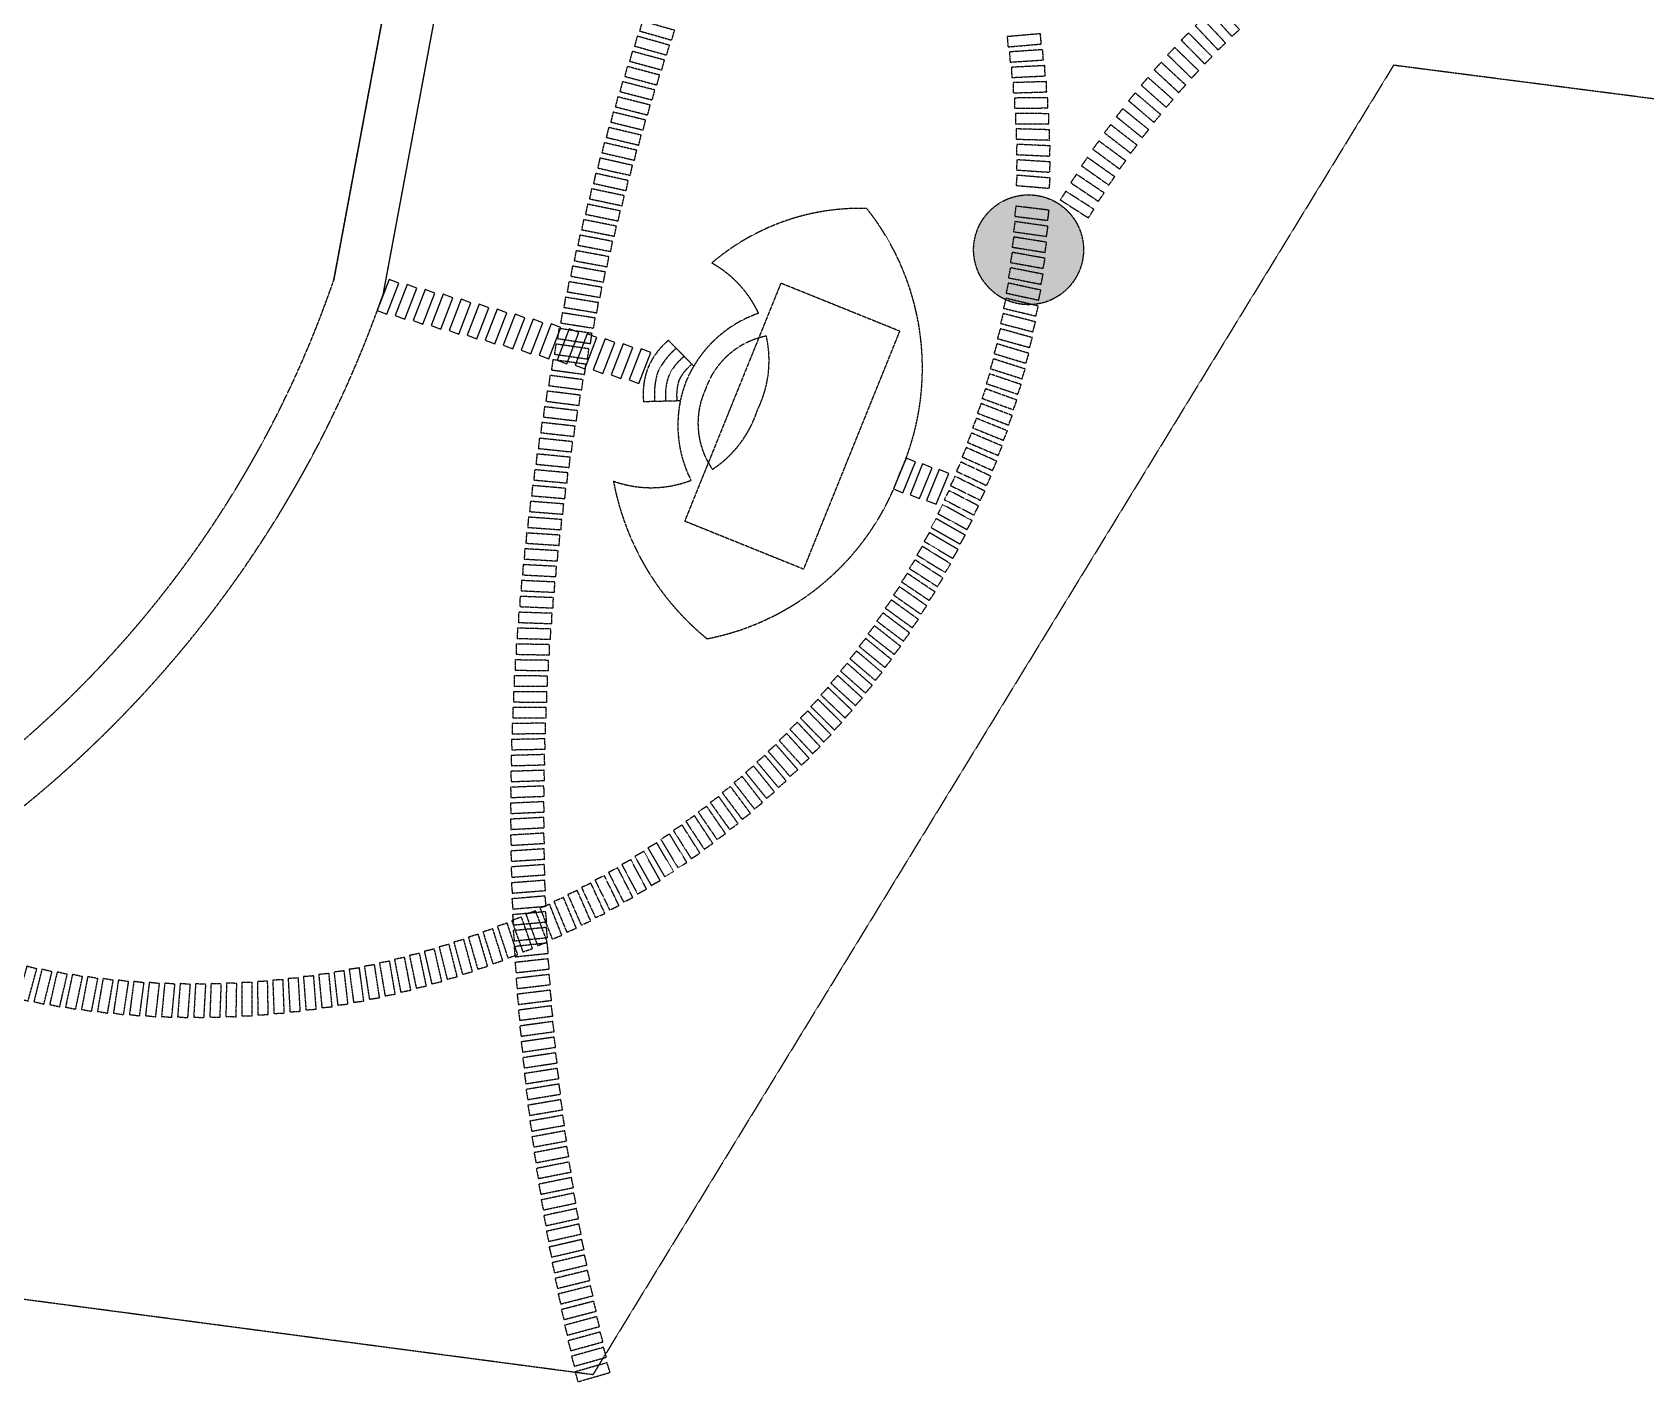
# Model space of a CAD drawing. Header units: millimetres. Extents: x -480992 to 10416, y 1879 to 324881.
# Drawn here: x -348698 to -285819, y 153227 to 205842 of the extents above; entities that cross this region are included whole.
import ezdxf

# ---------------------------------------------------------------- set-up
doc = ezdxf.new("R2010")
doc.units = ezdxf.units.MM
doc.linetypes.add('ACAD_ISO02W100', pattern=[15, 12, -3])
doc.layers.add('дорожки1', color=254, linetype='Continuous', transparency=0.5)

# ---------------------------------------------------------------- blocks, each defined once
blk = doc.blocks.new('*U149')
blk.add_lwpolyline([(579.0716384772551, 640.4551155963998), (180.9640465439237, 679.3182761089993), (54.65877487804404, -614.5313976743846), (452.7663668113677, -653.3945581869559)], close=True)
blk = doc.blocks.new('*U151')
at = {"color": 0, "linetype": 'ByBlock', "lineweight": -2, "transparency": 16777216, "rotation": 164.6265076254492}
for p in [(220768.1004472198, 195454.7299042862), (221469.8063295164, 195261.7971295507), (222171.512211813, 195068.8643548152), (222873.2180941096, 194875.9315800797), (223574.9239764062, 194682.9988053441), (224276.6298587028, 194490.0660306086), (224978.3357409994, 194297.1332558731), (225680.041623296, 194104.2004811376), (226381.7475055926, 193911.267706402), (227083.4533878893, 193718.3349316665), (227785.1592701859, 193525.4021569309), (228486.8651524825, 193332.4693821954), (229188.5710347791, 193139.5366074599), (229890.2769170757, 192946.6038327244), (230591.9827993723, 192753.6710579888)]:
    blk.add_blockref('*U149', p, dxfattribs=at)
blk = doc.blocks.new('*U152')
blk.add_lwpolyline([(-35.63139838060317, -649.0226524932835), (363.7671569998905, -670.9496668813667), (435.0299537611519, 627.0956381052193), (35.63139838065817, 649.0226524933025)], close=True)
blk = doc.blocks.new('*U153')
at = {"color": 0, "linetype": 'ByBlock', "lineweight": -2, "transparency": 16777216, "rotation": 340.9158824028783}
for p in [(240405.8827282641, 188638.1652877371), (241052.7043820137, 188414.3839877347), (241699.5260357634, 188190.6026877322)]:
    blk.add_blockref('*U152', p, dxfattribs=at)

msp = doc.modelspace()

# ---------------------------------------------------------------- hatches: boundary and pattern name
at = {"layer": 'дорожки1', "linetype": 'ACAD_ISO02W100', "lineweight": 25, "transparency": 33554687}
h = msp.add_hatch(color=0, dxfattribs=at)
h.dxf.hatch_style = 1
edge = h.paths.add_edge_path()
edge.add_arc((-309870.9991566832, 197362.217530898), 2141.545085760798, 0, 360)
h = msp.add_hatch(color=0, dxfattribs=at)
h.dxf.hatch_style = 1
edge = h.paths.add_edge_path()
edge.add_arc((-327579.6930579239, 193620.6337737404), 2141.545085760798, -3.503594241155759e-15, 360)
h = msp.add_hatch(color=0, dxfattribs=at)
h.dxf.hatch_style = 1
edge = h.paths.add_edge_path()
edge.add_arc((-329419.1152988852, 170730.5159521626), 2141.545085760798, -3.503594241155759e-15, 360)

# ---------------------------------------------------------------- linework, layer by layer
at = {"color": 0, "linetype": 'ACAD_ISO02W100', "lineweight": 25, "transparency": 33554687}
for p, q in [((-332494.2757214771, 220111.4850017808), (-336950.764017059, 196171.8538385537)), ((-330581.9255640877, 219520.3544210652), (-335035.9134222707, 195594.1552574523))]:
    msp.add_line(p, q, dxfattribs=at)
msp.add_lwpolyline([(-364634.3533058392, 259065.6022832803), (-328095.8771940576, 223250.5411011612), (-329277.5692289616, 222063.513129922, 0.142342724343049), (-330568.4943990331, 219589.773046437), (-335035.9134222704, 195594.1552574524, -0.2472703571882783), (-365566.8720959042, 167191.1926124067, -0.1138625375755492), (-384106.4696959476, 165962.5423022232), (-392085.3187400321, 167100.9941611609, -0.386377838707484), (-389073.9198599729, 168691.5726348066), (-383823.9634892382, 167942.4893326183, 0.1144027551053539), (-366089.7057639144, 169121.6446205112, 0.0910520169971462), (-352162.9425132146, 175782.0569771849, 0.1565550927040515), (-336945.0516917157, 196190.1343411011), (-332503.5346136299, 220061.7217228834, 0.1862856895026466), (-334668.3953626818, 226998.6395798782), (-365937.3059049434, 257747.8939093408, 0.3647559217295169), (-365937.3059049434, 257747.8939093408), (-364634.3533058392, 259065.6022832803)], format="xyb", dxfattribs=at)
for points in [[(-301948.3706534987, 205680.9044448309), (-301651.0885494462, 205948.5298371429), (-302520.8710744601, 206914.6966753134), (-302818.1531785126, 206647.0712830014)], [(-324919.1976275435, 206277.7569705398), (-325029.9594238452, 205893.3979918753), (-323780.7927431855, 205533.4221538948), (-323670.0309468838, 205917.7811325593)], [(-302484.5762790677, 205150.9864015873), (-302193.3240342176, 205425.1617649405), (-303084.3939651155, 206371.7315607029), (-303375.6462099655, 206097.5561973497)], [(-325118.6103195493, 205689.3739199449), (-325226.8648254955, 205304.3012489563), (-323975.3786447823, 204952.4741046312), (-323867.1241388361, 205337.5467756199)], [(-309409.9296151923, 205783.2695834292), (-310705.1073274775, 205671.4004920789), (-310670.6860686005, 205272.8842729142), (-309375.5083563153, 205384.7533642646)], [(-303008.8553257433, 204609.2659140074), (-302723.7772215843, 204889.8554265147), (-303635.693137233, 205816.3592650317), (-303920.7712413921, 205535.7697525244)], [(-325314.1841761431, 205099.7037557198), (-325419.9267937173, 204713.9337480357), (-324166.174268744, 204370.2702409198), (-324060.4316511698, 204756.0402486038)], [(-309320.5681703195, 205162.5437208249), (-310617.6226176706, 205075.0808109327), (-310590.7109530884, 204675.9871348247), (-309293.6565057373, 204763.4500447169)], [(-303520.9480744592, 204056.0113413561), (-303242.1853339135, 204342.8760036683), (-304174.495486428, 205248.8549104418), (-304453.2582269737, 204961.9902481296)], [(-325505.9108904944, 204508.7715235947), (-325609.1371283702, 204122.3205644627), (-324353.1715111914, 203786.8352913663), (-324249.9452733155, 204173.2862504983)], [(-309242.909949998, 204540.2453477335), (-310541.3812661139, 204477.2196289807), (-310521.9887372669, 204077.6899932528), (-309223.517421151, 204140.7157120056)], [(-304020.6008430365, 203491.4967566907), (-303748.2915605012, 203784.4944608542), (-304700.5340990326, 204669.4996290941), (-304972.843381568, 204376.5019249305)], [(-325693.7823191768, 203916.6023229053), (-325794.4877929091, 203529.4868264958), (-324536.3624295784, 203202.1940368657), (-324435.656955846, 203589.3095332752)], [(-309176.9824876892, 203916.5950979546), (-310476.4103039227, 203878.0289158983), (-310464.5437863669, 203478.2049724418), (-309165.1159701334, 203516.7711544982)], [(-304507.5661118547, 202916.0018110901), (-304241.8451847917, 203214.9874109453), (-305213.5483843208, 204078.5804239003), (-305479.2693113839, 203779.5948240452)], [(-325877.7904825139, 203323.2213055264), (-325975.9709147248, 202935.4577142354), (-324715.7392430291, 202616.37130955), (-324617.5588108182, 203004.134900841)], [(-309122.8091577535, 203291.8140845913), (-310422.7327663339, 203277.7211127417), (-310418.3964673032, 202877.744617794), (-309118.4728587229, 202891.8375896435)], [(-304981.6026464683, 202329.8115951205), (-304722.6017085783, 202634.6369782042), (-305713.2842036003, 203476.3900263468), (-305972.2851414903, 203171.5646432631)], [(-326057.9275649179, 202728.6536748036), (-326153.5787854785, 202340.2584585544), (-324891.2943326685, 202029.3919917327), (-324795.643112108, 202417.787207982)], [(-309080.4091671634, 202666.1238216547), (-310380.3676845379, 202676.5090566279), (-310383.5631414527, 202276.5218205127), (-309083.6046240782, 202266.1365855395)], [(-305442.4756171104, 201733.2164976059), (-305190.3229731241, 202043.7306585241), (-306199.4939961083, 202863.2267514795), (-306451.6466400946, 202552.7125905613)], [(-326234.1859152222, 202132.9246844831), (-326327.3038614294, 201743.9143400266), (-325063.0202419458, 201441.2810148532), (-324969.9022957386, 201830.2913593097)], [(-309049.797548693, 202039.7461455276), (-310349.3300789325, 202074.6059052733), (-310360.0561588542, 201674.7497421227), (-309060.5236286147, 201639.8899823771)], [(-305889.9567150231, 201126.5120617742), (-305644.777277141, 201442.5611770077), (-306671.9369016495, 202239.3943501246), (-306917.1163395316, 201923.3452348911)], [(-326406.5580470055, 201536.0596376385), (-326497.1387637552, 201146.4506878528), (-325230.9096769516, 200852.0633584164), (-325140.328960202, 201241.6723082021)], [(-309030.9851555891, 201412.9031363129), (-310329.6309537964, 201472.2250614203), (-310347.8838538295, 201072.6417388949), (-309049.2380556221, 201013.3198137876)], [(-306323.8242655584, 200509.9988388508), (-306085.7394915713, 200831.4263429563), (-307130.3788799142, 201605.2018584145), (-307368.4636539013, 201283.774354309)], [(-326575.0366389108, 200938.0838855967), (-326663.0762788653, 200547.8928787851), (-325394.9555067274, 200261.764048933), (-325306.9158667729, 200651.9550557446)], [(-309023.9786577225, 200785.8170390955), (-310321.2772933886, 200869.5800971751), (-310347.0505420285, 200470.4112862009), (-309049.7519063624, 200386.6482281213)], [(-306743.8633379921, 199883.9822391699), (-306512.991171113, 200210.6289023407), (-307574.5928264176, 200960.9634446978), (-307805.4649932968, 200634.3167815271)], [(-326739.6145349552, 200339.0228268608), (-326825.109358707, 199948.2663360488), (-325555.1507635682, 199670.4081588556), (-325469.6559398165, 200061.1646496676)], [(-309028.7805392235, 200158.7101851466), (-310324.2720594711, 200266.8846782873), (-310357.556518899, 199868.2719028265), (-309062.0649986514, 199760.0974096858)], [(-307149.8658519964, 199248.7723808796), (-306926.3206624335, 199580.4763878245), (-308004.3586850042, 200306.9982539041), (-308227.9038745672, 199975.2942469592)], [(-326900.2847448353, 199738.9019060312), (-326983.2311210657, 199347.596528263), (-325711.4886433192, 199078.0208055146), (-325628.5422670889, 199469.3261832827)], [(-307541.6306807196, 198604.6839363145), (-307325.5232090191, 198941.2809664191), (-308419.4635568589, 199643.6302494457), (-308635.5710285595, 199307.0332193411)], [(-327057.0404442227, 199137.7466127251), (-327137.4348498559, 198745.9089683583), (-325863.962505664, 198484.6271500504), (-325783.5681000307, 198876.4647944171)], [(-309073.7984443465, 198905.3234901051), (-310364.2986008003, 199062.1971532632), (-310412.5674202336, 198665.1201820466), (-309122.0672637798, 198508.2465188886)], [(-327209.8749750545, 198535.582480494), (-327287.7139954077, 198143.2292124938), (-326012.5658744071, 197890.2523963456), (-325934.7268540537, 198282.6056643458)], [(-309113.9985070215, 198279.4880330586), (-310401.3161847711, 198460.6321650456), (-310457.0528407671, 198064.5344180457), (-309169.7351630174, 197883.3902860587)], [(-327358.7818458161, 197932.4350857385), (-327434.0621747444, 197539.5828589707), (-326157.2924377489, 197294.9217899539), (-326082.0121088207, 197687.7740167217)], [(-309165.9750328285, 197654.5204298177), (-310449.6538177119, 197859.8708065895), (-310512.8385490263, 197464.8927189331), (-309229.1597641429, 197259.5423421613)], [(-327503.7547318172, 197328.330046623), (-327576.4731718535, 196934.9955471461), (-326298.1360485538, 196698.660617028), (-326225.4176085175, 197091.9951165049)], [(-309229.709593665, 197030.6422605485), (-310509.2943616773, 197260.1260758184), (-310579.9047663757, 196866.4076856607), (-309300.3199983634, 196636.9238703908)], [(-327644.7874754595, 196723.2930219864), (-327714.9409379511, 196329.4929563434), (-326435.0907246112, 196101.4942032459), (-326364.9372621197, 196495.2942688889)], [(-309305.179592656, 196408.074719162), (-310580.2166713125, 196661.6106102135), (-310658.2277147129, 196269.2915090884), (-309383.1906360565, 196015.755618037)], [(-327781.8740864993, 196117.3497102535), (-327849.4595917385, 195723.1008047616), (-326568.1506488897, 195503.4479127345), (-326500.5651436506, 195897.6968182265)], [(-309392.358272167, 195787.0385348906), (-310662.3956013507, 196064.5366114244), (-310747.7796248996, 195673.7558947525), (-309477.7422957158, 195396.2578182187)], [(-327915.0087423014, 195510.5258483423), (-327980.0234196522, 195115.8448483829), (-326697.3101697841, 194904.547146993), (-326632.2954924333, 195299.2281469524)], [(-309491.2147232897, 195167.753894029), (-310755.8020155281, 195469.1157700334), (-310848.5287466064, 195080.0119878062), (-309583.9414543679, 194778.6501118017)], [(-328169.3997371708, 194294.3396075662), (-328229.2645837289, 193898.8447275151), (-326943.906223563, 193704.2839762016), (-326884.041377005, 194099.7788562526)], [(-328044.1857880864, 194902.8472105713), (-328106.6268761063, 194507.7508798784), (-326822.5638013547, 194304.8173438141), (-326760.1227133349, 194699.9136745069)], [(-309601.713896801, 194550.440361868), (-310860.4027969142, 194875.5591905014), (-310960.4393595706, 194488.2702981589), (-309701.7504594574, 194163.1514695255)], [(-328290.6452712005, 193685.0288851607), (-328347.9313335892, 193289.1522540545), (-327061.332282494, 193102.9725512914), (-327004.0462201053, 193498.8491823977)], [(-309857.4795885474, 193322.6013129637), (-311103.0351621113, 193694.8798554072), (-311217.58240594, 193311.6319866183), (-309972.0268323761, 192939.3534441749)], [(-309723.81661559, 193935.3168048488), (-310976.1608596527, 194284.0773163216), (-311083.4717862598, 193898.7406258407), (-309831.127542197, 193549.9801143679)], [(-328407.9172403762, 193074.9409233012), (-328462.6220854195, 192678.6993556575), (-327174.8369905773, 192500.9086092667), (-327120.132145534, 192897.1501769105)], [(-310002.6554259147, 192712.5111224342), (-311240.9807214316, 193108.1757057406), (-311362.7236701413, 192727.1525378893), (-310124.3983746244, 192331.4879545829)], [(-328521.2106636724, 192464.1016349462), (-328573.3319678294, 192067.5119607828), (-327284.4155267986, 191898.1177222727), (-327232.2942226416, 192294.707396436)], [(-310159.2926560863, 192105.2625386895), (-311389.9486294787, 192524.1728813088), (-311518.8441195154, 192145.5095048803), (-310288.188146123, 191726.5991622611)], [(-328630.520729049, 191852.5369649662), (-328680.0562785123, 191455.6160290868), (-327390.0632369043, 191294.6254933311), (-327340.527687441, 191691.5464292105)], [(-310327.3357438577, 191501.0708596771), (-311549.8860701808, 191943.0784383532), (-311685.8884020812, 191566.9091071768), (-310463.338075758, 191124.9015285007)], [(-328735.8427936555, 191240.272889042), (-328782.7904844455, 190843.0375503201), (-327491.7756335993, 190690.4575552527), (-327444.8279428093, 191087.6928939745)], [(-310506.7251101163, 190900.1502995287), (-311720.7363382551, 191365.0984019582), (-311863.7972928488, 190991.5564856077), (-310649.78606471, 190526.6083831783)], [(-328837.1723840281, 190627.3354125608), (-328881.5302220822, 190229.8025432239), (-327589.5483967375, 190085.6395695481), (-327545.1905586834, 190483.1724388849)], [(-310697.3971529643, 190302.7139126122), (-311902.4388593124, 190790.4376930057), (-312052.5077148181, 190419.655629514), (-310847.4660084699, 189931.9318491204)], [(-328934.5051962801, 190013.7505695118), (-328976.2712975376, 189615.9370544249), (-327683.3773735053, 189480.1972253383), (-327641.6112722479, 189878.0107404252)], [(-310899.2842702687, 189708.9735179933), (-312094.9292113337, 190219.3000555216), (-312251.9527613424, 189851.4093044247), (-311056.3078202774, 189341.0827668964)], [(-329027.8370962847, 189399.5444213809), (-329067.0096867664, 189001.4671573291), (-327773.258578598, 188874.1562382636), (-327734.0859881164, 189272.2335023155)], [(-311112.3148836299, 189119.1396243363), (-312298.1391475108, 189651.8879844382), (-312462.0617198498, 189287.0189801672), (-311276.2374559689, 188754.2706200652)], [(-329117.1641198499, 188784.743056043), (-329153.7415357339, 188386.4189510139), (-327859.1881943893, 188267.5423493908), (-327822.6107785053, 188665.86645442)], [(-311336.4134637588, 188533.4213552684), (-312511.9966204428, 189088.4026538009), (-312682.7600969143, 188726.6847594366), (-311507.1769402303, 188171.7034609041)], [(-329202.4824728876, 188169.3725866547), (-329236.4631605799, 187770.8185591202), (-327941.1625710928, 187660.3813241204), (-327907.1818834005, 188058.9353516549)], [(-311571.5005572559, 187952.0263752361), (-312736.4258076804, 188529.0438454426), (-312913.969644667, 188170.6053068504), (-311749.0443942425, 187593.5878366439)], [(-329283.7885315747, 187553.4591505445), (-329315.1710477748, 187154.6921287423), (-328019.1782269179, 187052.6989510918), (-327987.7957107177, 187451.4659728939)], [(-312074.3030206058, 186803.0292029428), (-313216.677322658, 187423.4975373572), (-313407.5906563239, 187071.9977521104), (-312265.2163542717, 186451.529417696)], [(-311817.4928147814, 187375.1608158782), (-312971.3471386086, 187974.0098781512), (-313155.6083885387, 187618.9777785121), (-312001.7540647115, 187020.1287162391)], [(-329361.0788425065, 186937.0289081031), (-329389.8618542693, 186538.0658293178), (-328093.231848217, 186444.5210410885), (-328064.4488364541, 186843.4841198739)], [(-312341.8401235328, 186235.8343837729), (-313472.3293788352, 186877.7020053631), (-313669.8271085552, 186529.8591575778), (-312539.3378532528, 185887.9915359876)], [(-329434.3501228439, 186320.108041672), (-329460.5324076358, 185920.9658515153), (-328163.3202896266, 185835.8734259414), (-328137.1380048346, 186235.0156160982)], [(-312620.0092691802, 185673.7774553881), (-313738.2126665617, 186336.8167921432), (-313942.2247701786, 185992.7542083335), (-312824.0213727972, 185329.7148715784)], [(-329503.5992604526, 185702.7227544318), (-329527.1797062038, 185303.4184061231), (-328229.4405742008, 185226.7819574318), (-328205.8601284496, 185626.0863057405)], [(-312908.7118336114, 185117.0576931858), (-314014.2329178102, 185801.0336667343), (-314224.6870635175, 185460.8733331347), (-313119.1659793186, 184776.8973595861)], [(-329568.8233140355, 185084.8992692885), (-329589.8009191868, 184685.4497229349), (-328291.5898935375, 184617.2725061931), (-328270.6122883862, 185016.7220525467)], [(-313207.8454583007, 184565.8724802892), (-314300.2922705272, 185270.5425892453), (-314517.1138425136, 184934.4051085603), (-313424.6670302872, 184229.7349996041)], [(-329630.0195132571, 184466.6638277607), (-329648.393386803, 184067.0860496362), (-328349.7656078984, 184007.3709606121), (-328331.3917343525, 184406.9487387366)], [(-313517.3040864258, 184020.4172375656), (-314596.2893033291, 184745.5316435073), (-314819.4014282342, 184413.5361921525), (-313740.4162113309, 183688.4217862108)], [(-329687.185258862, 183848.0426888641), (-329702.954620388, 183448.3536506893), (-328403.96524632, 183397.1032257297), (-328388.195884794, 183796.7922639045)], [(-314166.7538611157, 182947.4681198327), (-315217.6731440063, 183712.6927018012), (-315453.126861535, 183389.3329224502), (-314402.2075786444, 182624.1083404818)], [(-313836.9780004686, 183480.8853543407), (-314902.1190714614, 184226.186970389), (-315131.4426456301, 183898.4512562374), (-314066.3015746372, 183153.1496401891)], [(-329740.3181227843, 183229.0621279967), (-329753.4823025005, 182829.278806218), (-328454.1865067197, 182786.4952221405), (-328441.0223270036, 183186.2785439192)], [(-314506.5147474426, 182420.354655332), (-315542.8396423263, 183205.2308954133), (-315784.3400238898, 182886.3616969875), (-314748.0151290061, 182101.4854569062)], [(-329789.4158482518, 182609.7484358227), (-329799.974287021, 182209.887810891), (-328500.427255993, 182175.5728848912), (-328489.8688172238, 182575.4335098229)], [(-314856.1401983675, 181899.7318471481), (-315877.5032797311, 182703.9814701056), (-316124.9647021797, 182389.7159066091), (-315103.601620816, 181585.4662836516)], [(-329834.4763498809, 181990.1279171556), (-329842.4285992425, 181590.2069728053), (-328542.6855301038, 181564.36216238), (-328534.7332807422, 181964.2831067304)], [(-315584.485506391, 180878.6941733237), (-316574.8440312064, 181720.828362349), (-316833.9622432142, 181416.1026624058), (-315843.6037183988, 180573.9684733805)], [(-315215.5062553601, 181385.7842803504), (-316221.5454023512, 182209.1221421796), (-316474.8801290678, 181899.5716354131), (-315468.8409820768, 181076.2337735839)], [(-329875.4977137659, 181370.2268898413), (-329880.843435955, 180970.2626123686), (-328580.9595341687, 180952.8890152539), (-328575.6138119795, 181352.8532927266)], [(-315962.9471311053, 180378.6413131636), (-316937.273905454, 181239.2732535348), (-317202.0837332605, 180939.480399889), (-316227.7569589118, 180078.8484595178)], [(-329912.4781975597, 180750.07168364), (-329915.2171655213, 180350.0810611818), (-328615.2476425322, 180341.1794153062), (-328612.5086745704, 180741.1700377644)], [(-316350.756947204, 179885.8029919332), (-317308.7065267983, 180764.6275494843), (-317579.1140829679, 180469.8738326861), (-316621.1645033736, 179591.0492751349)], [(-329945.4162305482, 180129.6886391077), (-329945.5483279472, 179729.6886609198), (-328645.5483988367, 179729.259344373), (-328645.4163014377, 180129.2593225609)], [(-317153.8679012592, 178922.4662831106), (-318078.0501048167, 179836.7349824695), (-318359.3635507734, 179552.3712275287), (-317435.1813472158, 178638.1025281698)], [(-316747.7774580185, 179400.3539438053), (-317689.0102050502, 180297.0595342391), (-317964.9196174913, 180007.4494582294), (-317023.6868704596, 179110.7438677956)], [(-329974.310413717, 179509.1041064779), (-329971.8356349426, 179109.1117622137), (-328671.8605160838, 179117.1547932304), (-328674.3352948581, 179517.1471374947)], [(-317568.8842989224, 178452.3094433153), (-318475.6882933073, 179383.8171007005), (-318762.3060340413, 179104.8004870436), (-317855.5020396563, 178173.2928296583)], [(-329999.1595198107, 178888.3444445422), (-329994.0779699769, 178488.3767235304), (-328694.182876689, 178504.8917604901), (-328699.2644265227, 178904.8594815018)], [(-317992.6795083372, 177990.0501169489), (-318881.7837892369, 178938.4664694469), (-319173.6042053901, 178664.8959214778), (-318284.4999244904, 177716.4795689797)], [(-330019.9624933849, 178267.4360195303), (-330012.2743883262, 177867.5099100542), (-328712.5145325292, 177892.4962514948), (-328720.2026375878, 178292.4223609708)], [(-318866.0022825194, 177089.8767163292), (-319718.7678367698, 178071.0958098469), (-320020.6814040061, 177808.7064085391), (-319167.9158497556, 176827.4873150213)], [(-318425.1032743345, 177535.8521965041), (-319296.1926128102, 178500.8409862803), (-319593.1122404337, 178232.8134975185), (-318722.022901958, 177267.8247077423)], [(-330036.7184508514, 177646.4052039907), (-330026.4241171135, 177246.5376925661), (-328726.8547049835, 177279.9942772144), (-328737.1490387215, 177679.861788639)], [(-319315.2202136283, 176652.2817955338), (-320149.3596384883, 177649.3833048568), (-320456.1601028953, 177392.7250202845), (-319622.0206780353, 176395.6235109615)], [(-330049.4266805153, 177025.2783756705), (-330036.526555341, 176625.4864463241), (-328737.2027849653, 176667.4118531406), (-328750.1029101396, 177067.203782487)], [(-320237.9728768011, 175802.8511970174), (-321033.9795275655, 176830.6514752518), (-321350.2257670223, 176585.7263519396), (-320554.2191162579, 175557.9260737052)], [(-319772.5977989515, 176223.2225819285), (-320587.8153530876, 177235.8529880631), (-320899.3939395905, 176985.0168175597), (-320084.1763854544, 175972.3864114251)], [(-330058.0866426055, 176404.0819163946), (-330042.5812739165, 176004.382549943), (-328743.5583329488, 176054.7749981822), (-328759.0637016378, 176454.4743646338)], [(-320711.1804500053, 175391.316682064), (-321487.6939759117, 176433.9224292592), (-321808.4957442795, 176194.9951905187), (-321031.982218373, 175152.3894433236)], [(-330062.6979692978, 175782.8422109456), (-330044.5880156712, 175383.2523842737), (-328745.9210789877, 175442.10973356), (-328764.0310326142, 175841.6995602319)], [(-321680.4192683487, 174595.3387099412), (-322417.1276225781, 175666.4413197823), (-322746.6976563754, 175439.7618261733), (-322009.989302146, 174368.6592163321)], [(-321192.0527444072, 174988.7649452496), (-321948.7978351911, 176045.8065090371), (-322274.0413932796, 175812.9618657189), (-321517.2963024956, 174755.9203019314)], [(-330063.2604647297, 175161.585645942), (-330042.5466953699, 174762.1223312824), (-328744.2909227259, 174829.442081702), (-328765.0046920858, 175228.9053963617)], [(-322678.9398143382, 173836.4174107767), (-323374.7982995997, 174934.4979945635), (-323712.6692484572, 174720.387691406), (-323016.8107631956, 173622.3071076193)], [(-322176.1068731179, 174211.1774640901), (-322892.5172933184, 175295.9613641495), (-323226.2969548751, 175075.5273887032), (-322509.8865346747, 173990.7434886438)], [(-330059.7741050102, 174540.3386087208), (-330036.4573997168, 174141.0187729321), (-328738.6679334037, 174216.7980651357), (-328761.9846386971, 174616.1179009243)], [(-323705.3261250581, 173115.6289811697), (-324359.3479716617, 174239.1303937924), (-324705.0407140071, 174037.8929025297), (-324051.0188674035, 172914.391489907)], [(-323188.7398142779, 173471.1914199202), (-323863.7996503101, 174582.1793666488), (-324205.6420954573, 174374.4686478696), (-323530.5822594251, 173263.480701141)], [(-330052.239038219, 173919.1274862119), (-330026.320387349, 173519.9680900591), (-328729.0523498523, 173604.2037053866), (-328754.9710007224, 174003.3631015394)], [(-324758.1227222421, 172433.9955429888), (-325369.380487398, 173581.324591055), (-325722.4048098799, 173393.2452786994), (-325111.147044724, 172245.9162306331)], [(-324228.5155927361, 172769.8561579946), (-324861.2675686606, 173905.4727028563), (-325210.6880440026, 173710.7797871872), (-324577.9360680782, 172575.1632423255)], [(-330040.6555844018, 173297.9786638207), (-330012.1360888275, 172898.9966612539), (-328715.4445804855, 172991.6850218704), (-328743.9640760598, 173390.6670244372)], [(-325835.83667623, 171792.4836939414), (-326403.463559219, 172962.0133950213), (-326763.318851859, 172787.3589694863), (-326195.69196887, 171617.8292684063)], [(-325293.9597431459, 172108.1662144061), (-325883.5065781441, 173266.8009840136), (-326240.0095841772, 173085.4019578603), (-325650.4627491789, 171926.7671882528)], [(-330025.0242355557, 172676.9185243064), (-329993.905106618, 172278.1308617413), (-328697.8452032813, 172379.2680307888), (-328728.964332219, 172778.055693354)], [(-326936.939723033, 171192.0031368792), (-327460.1307943827, 172382.0750266657), (-327826.3067604708, 172221.0931585581), (-327303.1156891212, 171031.0212687716)], [(-326383.5614008466, 171487.0599057727), (-326929.0670816201, 172667.0698854949), (-327292.1470753807, 172499.2219837185), (-326746.6413946073, 171319.2120039963)], [(-330005.3456556086, 172055.9734466614), (-329971.6282150656, 171657.3970622591), (-328676.254965758, 171766.9787440239), (-328709.9724063011, 172165.5551284262)], [(-328059.8704315049, 170633.4053897844), (-328537.8837744286, 171842.3318738962), (-328909.8611541552, 171695.2508453043), (-328431.8478112316, 170486.3243611925)], [(-327495.7754443622, 170907.4179986479), (-327996.4664106497, 172107.1298625044), (-328365.6085226055, 171953.0711036467), (-327864.917556318, 170753.3592397902)], [(-329781.7021107819, 169875.7552943105), (-330190.6981741242, 171109.7416071075), (-330570.3862703695, 170983.8966645406), (-330161.3902070271, 169749.9103517436)], [(-329203.0364175464, 170117.4825782651), (-329635.1941800265, 171343.5493253584), (-330012.4454868245, 171210.5777061338), (-329580.2877243444, 169984.5109590404)], [(-329981.6206803913, 171435.169804991), (-329945.3063603621, 171036.8216279388), (-328650.6747849424, 171154.8431680337), (-328686.9891049716, 171553.1913450859)], [(-328629.0246864766, 170370.0624605396), (-329084.1909280101, 171587.7749440792), (-329458.8716921761, 171447.7237928381), (-329003.7054506426, 170230.0113092985)], [(-331543.5635104543, 169216.526648636), (-331882.2375290362, 170471.63616941), (-332268.4250738897, 170367.4287790771), (-331929.7510553078, 169112.3192583031)], [(-330952.1731505251, 169425.1974576116), (-331314.4190543624, 170673.7077319598), (-331698.5760618541, 170562.247453856), (-331336.3301580169, 169313.7371795078)], [(-330364.8166022033, 169644.966312273), (-330750.5059582265, 170886.434685068), (-331132.4962267788, 170767.7610370609), (-330746.8068707556, 169526.2926642658)], [(-329953.8503176016, 170814.5339673931), (-329914.9406605056, 170416.4309171854), (-328621.1057473306, 170542.8873027475), (-328660.0154044267, 170940.9903529552)], [(-333339.834000861, 168657.8225013209), (-333607.1055484727, 169930.0512228317), (-333998.5605397068, 169847.8138235666), (-333731.2889920952, 168575.5851020557)], [(-332737.6056074312, 168832.771140877), (-333028.7840281979, 170099.741987929), (-333418.6212119062, 170010.1486276931), (-333127.4427911395, 168743.1777806411)], [(-332138.7780065236, 169019.0278688813), (-332453.7600641136, 170280.291641213), (-332841.841224831, 170183.3740850314), (-332526.859167241, 168922.1103126998)], [(-329922.0357467618, 170194.0922948383), (-329880.5324052529, 169796.251280558), (-328587.5491088419, 169931.1371404617), (-328629.0524503507, 170328.978154742)], [(-348862.6590160529, 168068.6874694451), (-348523.8433308354, 169323.758754851), (-348910.0191109603, 169428.0097349179), (-349248.8347961778, 168172.938449512)], [(-348246.586267027, 167951.4678796011), (-347931.4618479976, 169212.6960907236), (-348319.5320668045, 169309.6574504249), (-348634.6564858339, 168048.4292393024)], [(-347628.4156534829, 167845.8688413186), (-347337.0942269468, 169112.8068139285), (-347726.9212954422, 169202.4441759396), (-348018.2427219782, 167935.5062033297)], [(-337012.5891626687, 167848.790760996), (-337134.7283526065, 169143.0403575891), (-337532.958997712, 169105.4590683775), (-337410.8198077743, 167811.2094717844)], [(-336394.4767733315, 167954.7300760942), (-336540.9631862066, 169246.4505299242), (-336938.415633539, 169201.3777875011), (-336791.9292206638, 167909.657333671)], [(-335778.4686451181, 168072.2887861529), (-335949.2503446646, 169361.0221220685), (-336345.7836787924, 169308.4739068234), (-336175.001979246, 168019.7405709079)], [(-335164.783181643, 168201.4252111263), (-335359.7996177824, 169486.7145130484), (-335755.273249143, 169426.7094557748), (-335560.2568130036, 168141.4201538527)], [(-334553.6379630274, 168342.0935661284), (-334772.8199933369, 169623.4831390489), (-335167.0937080816, 169556.0425143382), (-334947.9116777722, 168274.6529414177)], [(-333945.2496687575, 168494.2439776658), (-334188.5195829839, 169771.2795092123), (-334581.4535926905, 169696.4272279119), (-334338.1836784641, 168419.3916963653)], [(-329886.178319168, 169573.8711400502), (-329842.0830560649, 169176.3090596503), (-328550.0062947653, 169319.6186647353), (-328594.1015578684, 169717.1807451352)], [(-347008.366345737, 167751.9277943822), (-346740.9511987283, 169024.1263398735), (-347132.3969050333, 169106.4079235685), (-347399.812052042, 167834.2093780772)], [(-346386.6581801903, 167669.6780452748), (-346143.2441238518, 168946.6861099231), (-346536.1696822051, 169021.5827426427), (-346779.5837385437, 167744.5746779944)], [(-345763.5115813863, 167599.148755369), (-345544.1849173546, 168880.5135802509), (-345938.4510173183, 168947.9987076453), (-346157.77768135, 167666.6338827634)], [(-345139.1474838601, 167540.3649305877), (-344943.9859736679, 168825.6322121052), (-345339.4528295194, 168885.681907549), (-345534.6143397116, 167600.4146260315)], [(-344513.7872538069, 167493.3474125387), (-344342.8600913127, 168782.0614634909), (-344739.3874916056, 168834.6544365661), (-344910.3146540999, 167545.9403856139)], [(-343887.6526105975, 167458.1128711253), (-343741.0203974529, 168749.8167822707), (-344138.4677547284, 168794.9343863151), (-344285.099967873, 167503.2304751698)], [(-343260.9655481681, 167434.6737986358), (-343138.6802723322, 168728.909600688), (-343536.9066729636, 168766.5358394067), (-343659.1919487995, 167472.3000373545)], [(-342633.9482563132, 167423.0385053147), (-342536.0532736201, 168719.3473313139), (-342934.9175277738, 168749.4688644502), (-343032.8125104668, 167453.160038451)], [(-342006.8230419094, 167423.2111164162), (-341933.3530606967, 168721.133364419), (-342332.7137523899, 168743.7395124844), (-342406.1837336025, 167445.8172644817)], [(-341379.8122500966, 167435.1915707416), (-341330.7933188995, 168734.2670667711), (-341730.5088561393, 168749.3498148317), (-341779.5277873364, 167450.2743188023)], [(-340753.1381854465, 167458.9756206611), (-340728.5876837626, 168758.7437818603), (-341128.516348747, 168766.2977823784), (-341153.0668504308, 167466.5296211792)], [(-340127.0230331455, 167494.5548336197), (-340126.9496652727, 168794.5548315493), (-340526.9496646357, 168794.5774062794), (-340527.0230325084, 167494.5774083497)], [(-339501.6887802194, 167541.9165951266), (-339526.0925721702, 168841.6875191507), (-339926.0220872545, 168834.1786600889), (-339901.6182953038, 167534.4077360648)], [(-338877.3571368288, 167601.0441132284), (-338926.2294363205, 168900.1251339282), (-339325.9466734589, 168885.0875033154), (-339277.0743739672, 167586.0064826156)], [(-338254.2494576625, 167671.916424462), (-338327.5729371854, 168969.8469570217), (-338726.936177973, 168947.2858863992), (-338653.6126984501, 167649.3553538396)], [(-337632.5866634568, 167754.5084012873), (-337730.3353264172, 169050.8282687927), (-338129.2029779574, 169020.7517571126), (-338031.454314997, 167724.4318896071)], [(-329846.2795578335, 168953.8968463861), (-329799.5942460443, 168556.6305859723), (-328508.4788996996, 168708.3578492871), (-328555.1642114887, 169105.6241097009)], [(-329802.3411574238, 168334.1957467181), (-329753.0677798668, 167937.2421798313), (-328462.9686874848, 168097.3806568915), (-328512.2420650418, 168494.3342237783)], [(-329754.3649841844, 167714.7941623146), (-329702.5056337038, 167318.1701492143), (-328413.477591128, 167486.7130382766), (-328465.3369416088, 167883.3370513768)], [(-329702.3530758619, 167095.7184017222), (-329647.9099551386, 166699.4407886706), (-328360.0077127207, 166876.3809310214), (-328414.4508334441, 167272.6585440731)], [(-329646.307641617, 166476.9947596488), (-329589.2830630755, 166081.0803781947), (-328302.5613233497, 166266.4102584545), (-328359.5859018912, 166662.3246399086)], [(-329586.231061931, 165858.649515846), (-329526.627447641, 165463.1151821105), (-328241.1408630007, 165656.8269285529), (-328300.7444772907, 166052.3612622884)], [(-329522.1258885048, 165240.7089339935), (-329459.9457700784, 164845.5714479554), (-328175.7489404547, 165047.6568328414), (-328237.9290588812, 165442.7943188795)], [(-329453.9948441503, 164623.1992605831), (-329389.2408626341, 164228.4754053655), (-328106.3883331771, 164438.9258452932), (-328171.1423146933, 164833.6497005107)], [(-329381.8408226745, 164006.1467238042), (-329314.515728438, 163611.8532649616), (-328033.0619871996, 163830.6598212304), (-328100.3870814362, 164224.953280073)], [(-329305.6668887571, 163389.57753243), (-329235.7735413754, 162995.7312172362), (-327955.7730169954, 163222.8845962268), (-328025.6663643771, 163616.7309114207)], [(-329225.4762778203, 162773.5178747037), (-329153.0176459529, 162380.1354314403), (-327874.5247053468, 162615.6259850094), (-327946.9833372142, 163009.0084282729)], [(-329141.2723958907, 162157.9939172266), (-329066.2515571553, 161765.0920544727), (-327789.3205032054, 162008.9097803627), (-327864.3413419407, 162401.8116431166)], [(-329053.0588194556, 161543.0318038465), (-328975.4789602975, 161150.6272097692), (-327700.1640295461, 161402.7617520329), (-327777.7438887041, 161795.1663461103)], [(-328960.8392953102, 160928.6576545477), (-328880.7037108669, 160536.7669961927), (-327607.0590712131, 160797.2076456335), (-327687.1946556563, 161189.0983039885)], [(-328864.6177403991, 160314.8975643408), (-328781.9298343602, 159923.5374869249), (-327510.0095827589, 160192.2731815515), (-327592.6974887978, 160583.6332589673)], [(-328764.3982416497, 159701.777602155), (-328679.1615261125, 159310.9647283593), (-327409.0196862766, 159587.9840538552), (-327494.2564018138, 159978.7969276509)], [(-328660.1850557986, 159089.3238097305), (-328572.4031511189, 158699.0747389939), (-327304.0936712248, 158984.3659292029), (-327391.8755759045, 159374.6149999395)], [(-328551.9826092107, 158477.5622005128), (-328461.659243849, 158087.893508327), (-327195.2359942454, 158381.4444457525), (-327285.5593596071, 158771.1131379382)], [(-328439.7954976913, 157866.5187585471), (-328346.9345080545, 157477.446995753), (-327082.4512789738, 157779.2452120727), (-327175.3122686106, 158168.3169748667)], [(-328323.628486291, 157256.2194373755), (-328228.2338165694, 156867.7611294598), (-326965.7443158435, 157177.7938060552), (-327061.1389855652, 157566.2521139709)], [(-328203.4865091033, 156646.6901589337), (-328105.5622111029, 156258.8618053271), (-326845.1200618818, 156577.1157738286), (-326943.0443598822, 156964.9441274351)], [(-328079.3746690547, 156037.956812451), (-327978.9249020254, 155650.7748858276), (-326720.5836404995, 155977.236628673), (-326821.0334075288, 156364.4185552963)], [(-327951.2982376883, 155430.0452533498), (-327848.327268147, 155043.5261989272), (-326592.1403412736, 155378.1818499361), (-326695.1113108147, 155764.7009043587)], [(-327819.2626549397, 154822.9813021482), (-327713.7748564895, 154437.141536989), (-326459.795619722, 154779.976881952), (-326565.2834181722, 155165.8166471113)], [(-327683.2735289062, 154216.7907433625), (-327575.2733820501, 153831.646655677), (-326323.5550970724, 154182.6471329594), (-326431.5552439285, 154567.7912206449)], [(-327543.3366356085, 153611.4993244125), (-327432.8287275592, 153227.0672728629), (-326183.4245600232, 153586.2179740228), (-326293.9324680724, 153970.6500255724)]]:
    msp.add_lwpolyline(points, close=True, dxfattribs=at)
for points in [[(-182646.7559614019, 189959.9932222508), (-295644.5768649415, 204554.5494307124), (-326849.8254449801, 153499.4323079132), (-406008.2303820089, 163984.4453576945), (-416775.7084339694, 174791.9143153869), (-434626.3338146643, 176814.3047549867)], [(-323269.7986510402, 186786.5297300259), (-318633.7764117763, 184913.7516339742), (-314888.2202196731, 194185.7961125019), (-319524.2424589371, 196058.5742085534), (-323269.7986510401, 186786.5297300258)], [(-322900.7639284654, 192808.840215022), (-323906.1004067262, 193829.7422201626)], [(-323441.7249435559, 191469.702758309), (-324874.0776402949, 191433.5352208458)]]:
    msp.add_lwpolyline(points, dxfattribs=at)
msp.add_circle((-309870.9991566832, 197362.217530898), 2141.545085760798, dxfattribs=at)
for centre, radius, start, end in [((-316441.5051355918, 190082.7317852511), 8891.879931978818, 88.29842086548372, 130.5145922962595), ((-324020.4784688229, 192747.8619717136), 10011.81086033872, 335.7647040125667, 38.4293228279602), ((-324329.6888547881, 193045.8212688963), 4344.575896876623, 25.06613637060103, 60.91921408753645), ((-318838.8430506423, 190403.0958809076), 4745.522368135698, 109.1335431777669, 157.2611142438285), ((-322108.0962823557, 191660.4258192786), 2817.579187600482, 129.6531086641782, 157.1693783100303), ((-319487.5463437121, 190916.3072819372), 3137.953748567553, 101.0736200793826, 161.3285716488004), ((-324329.6888547881, 193045.8212688963), 4344.575896876623, 333.6170305871597, 12.63074414385459), ((-321742.8376402308, 191330.9582654709), 2871.467207950217, 130.327494733169, 153.89450570451), ((-322111.8721647346, 191643.7970678223), 1951.707114033976, 127.0418299282576, 156.1647423463184), ((-322071.031462697, 191745.2966287123), 2820.330308524428, 159.0509745049129, 186.3464879648337), ((-321549.792035092, 191728.5658297071), 2903.698239723589, 162.6499025035324, 185.6140298557625), ((-321878.4458930658, 191715.0328985674), 2142.382598603876, 160.4340768742568, 186.9586018269467), ((-321838.0084554761, 191457.702079221), 1847.126071145977, 128.6309019071183, 153.8870294412673), ((-321738.6889218999, 191703.5654665773), 1847.126071144057, 162.1192704454903, 187.3753979752645), ((-318792.8046357858, 190517.0629951252), 4745.522368127275, 158.7451856370281, 206.8727567044897), ((-319615.9582798004, 190598.426272571), 3137.953748567553, 154.6777282312018, 214.9326798034012), ((-324578.5902051131, 192429.6712840383), 4344.575896850957, 303.3755557378996, 342.3892692952755), ((-324313.4142618096, 192022.7056631235), 10011.81086035713, 281.0002949086251, 340.241595872572), ((-324578.5902051131, 192429.6712840383), 4344.575896850957, 250.2227797686803, 290.9401635145567), ((-315810.3825153862, 190259.473812436), 10416.38281043555, 190.6112344780449, 230.7348214152309)]:
    msp.add_arc(centre, radius, start, end, dxfattribs=at)

# ---------------------------------------------------------------- block references
for name in ['*U151', '*U153']:
    msp.add_blockref(name, (-555296.9170809984, 0), dxfattribs=at)

doc.saveas('drawing.dxf')
